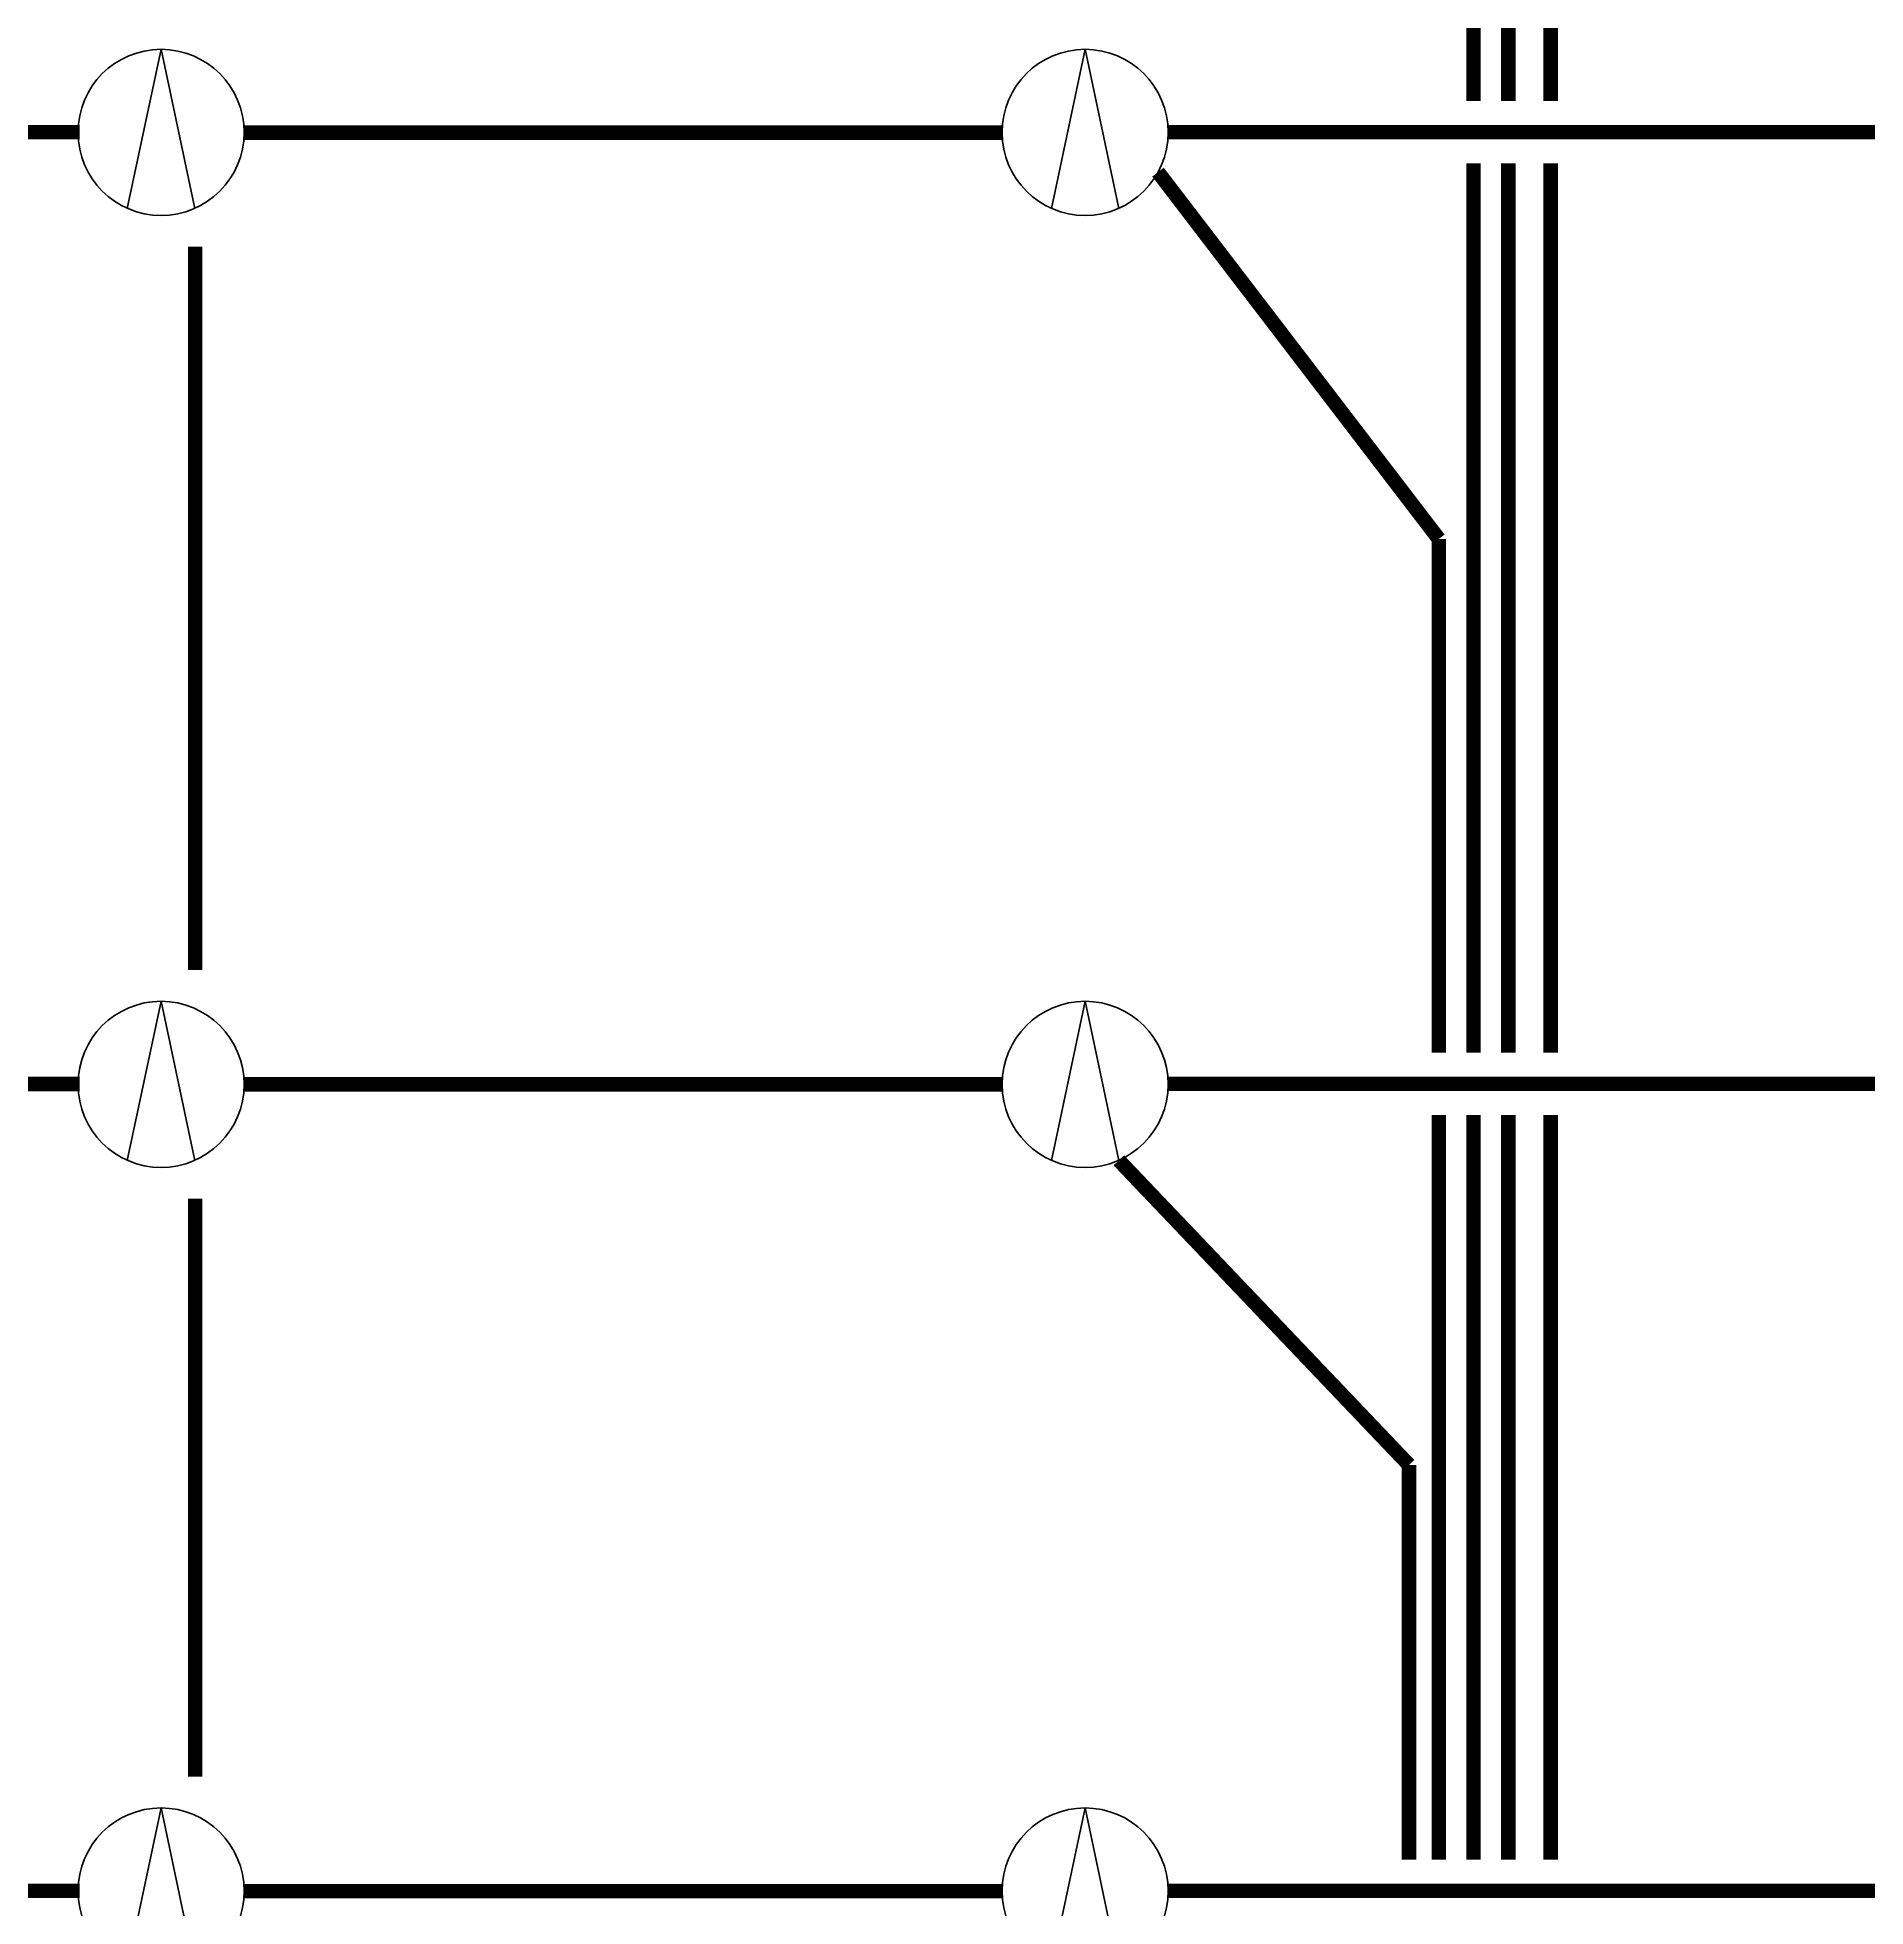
# Model space of a CAD drawing. Extents: x 12152 to 491505, y 111028 to 412681.
# Drawn here: x 46717 to 53320, y 196487 to 203236 of the extents above; entities that cross this region are included whole.
import ezdxf

# ---------------------------------------------------------------- set-up
doc = ezdxf.new("R2010")
doc.units = 0
doc.header["$LTSCALE"] = 1000
doc.header["$MEASUREMENT"] = 0
doc.layers.add('EQUIP-照明', color=3, linetype='Continuous')
doc.layers.add('WIRE-照明', color=1, linetype='Continuous')
doc.styles.add('_TCH_LABEL', font='COMPLEX', dxfattribs={"bigfont": 'GBCBIG'})

# ---------------------------------------------------------------- blocks, each defined once
blk = doc.blocks.new('$equip$00001177')
for q in [(-0.203, -0.457), (0.203, -0.457)]:
    blk.add_line((0, 0.5), q)
blk.add_circle((0, 0), 0.5)
at = {"style": '_TCH_LABEL', "flags": 9}
blk.add_attdef('A', (0, 0), '', height=0.00002, dxfattribs=at)

msp = doc.modelspace()

# ---------------------------------------------------------------- linework, layer by layer
at = {"layer": 'WIRE-照明', "linetype": 'Continuous', "const_width": 52.5}
for points in [[(52029.2, 205695), (52029.2, 203006.3)], [(52182.2, 203006.3), (52182.2, 205695)], [(51903.4, 204531.4), (51903.4, 203006.3)], [(43726.1, 202893.8), (46869.8, 202893.8)], [(47463.2, 202892.4), (50201.3, 202892.4)], [(50800.7, 202893.8), (54050.2, 202893.8)], [(50764.1, 202749.6), (51778.3, 201425.1)], [(51903.4, 202781.3), (51903.4, 199570.2)], [(52029.2, 202781.3), (52029.2, 199570.2)], [(52182.2, 199570.2), (52182.2, 202781.3)], [(47286.4, 202480.6), (47286.4, 199868.3)], [(51778.3, 201425.1), (51778.3, 199570.2)], [(43726.1, 199457.6), (46869.8, 199457.6)], [(47463.2, 199456.3), (50201.3, 199456.3)], [(50800.7, 199457.7), (54050.2, 199457.7)], [(51778.3, 199345.2), (51778.3, 196656.5)], [(51903.4, 199345.2), (51903.4, 196656.5)], [(52029.2, 199345.2), (52029.2, 196656.5)], [(52182.2, 196656.5), (52182.2, 199345.2)], [(50622.5, 199181.6), (51670.9, 198081.5)], [(47286.4, 199043.3), (47286.4, 196955.8)], [(51670.9, 198081.5), (51670.9, 196656.5)], [(43726.1, 196544), (46869.8, 196544)], [(47463.2, 196542.6), (50201.3, 196542.6)], [(50800.7, 196544), (54050.2, 196544)]]:
    msp.add_lwpolyline(points, dxfattribs=at)

# ---------------------------------------------------------------- block references
at = {"layer": 'EQUIP-照明'}
ref = msp.add_blockref('$equip$00001177', (47163.2, 202893.1), dxfattribs=dict(at, xscale=600, yscale=600, zscale=600))
ref.add_attrib('A', '深照型灯', (47163.2, 202893.1), dxfattribs={"layer": '0', "height": 0.012, "style": '_TCH_LABEL', "flags": 8})
ref = msp.add_blockref('$equip$00001177', (50500.7, 202893.1), dxfattribs=dict(at, xscale=600, yscale=600, zscale=600))
ref.add_attrib('A', '深照型灯', (50500.7, 202893.1), dxfattribs={"layer": '0', "height": 0.012, "style": '_TCH_LABEL', "flags": 8})
ref = msp.add_blockref('$equip$00001177', (47163.2, 199455.8), dxfattribs=dict(at, xscale=600, yscale=600, zscale=600))
ref.add_attrib('A', '深照型灯', (47163.2, 199455.8), dxfattribs={"layer": '0', "height": 0.012, "style": '_TCH_LABEL', "flags": 8})
ref = msp.add_blockref('$equip$00001177', (50500.7, 199455.8), dxfattribs=dict(at, xscale=600, yscale=600, zscale=600))
ref.add_attrib('A', '深照型灯', (50500.7, 199455.8), dxfattribs={"layer": '0', "height": 0.012, "style": '_TCH_LABEL', "flags": 8})
ref = msp.add_blockref('$equip$00001177', (47163.2, 196543.3), dxfattribs=dict(at, xscale=600, yscale=600, zscale=600))
ref.add_attrib('A', '深照型灯', (47163.2, 196543.3), dxfattribs={"layer": '0', "height": 0.012, "style": '_TCH_LABEL', "flags": 8})
ref = msp.add_blockref('$equip$00001177', (50500.7, 196543.3), dxfattribs=dict(at, xscale=600, yscale=600, zscale=600))
ref.add_attrib('A', '深照型灯', (50500.7, 196543.3), dxfattribs={"layer": '0', "height": 0.012, "style": '_TCH_LABEL', "flags": 8})

doc.saveas('drawing.dxf')
